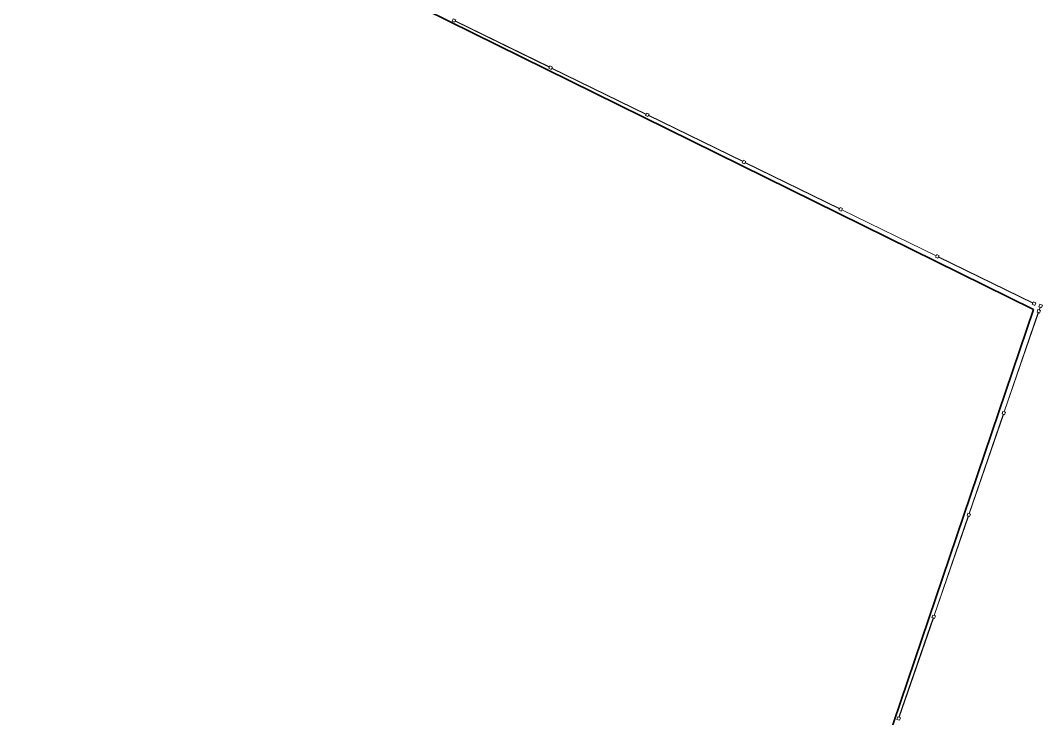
# Model space of a CAD drawing. Header units: metres. Extents: x -207 to 292, y -187 to 169.
# Drawn here: x 151.48 to 170.5, y -25.78 to -12.81 of the extents above; entities that cross this region are included whole.
import ezdxf

# ---------------------------------------------------------------- set-up
doc = ezdxf.new("R2010")
doc.units = ezdxf.units.M
doc.linetypes.add('IMPORT-IMPORT-LÍMITE2 _2_', pattern=[36.83, 6.35, -2.54, 0, -2.54, 25.4, 0, 0, 0])
for name, color, linetype, lineweight in [('A-GLAZ-CWMG', 7, 'Continuous', 9), ('C-TOPO', 7, 'Continuous', 9), ('linea propiedad', 7, 'IMPORT-IMPORT-LÍMITE2 _2_', 35)]:
    doc.layers.add(name, color=color, linetype=linetype, lineweight=lineweight)
doc.layers.add('PR10-ARQ-PL-001-Emplazamiento-C-1_dwg', color=7, linetype='Continuous', lineweight=9, true_color=0x767676)

# ---------------------------------------------------------------- blocks, each defined once
blk = doc.blocks.new('PR10-ARQ-PL-001-Emplazamiento-C-1_dwg_Quad Corner Mullion - 50x50 mm-517351-PLANTA EMPLAZAMIENTO-674653-PLANTA EMPLAZAMIENTO ACTUALIZADO')
at = {"layer": 'A-GLAZ-CWMG', "flags": 128}
blk.add_lwpolyline([(0.025, 0.025), (-0.025, 0.025), (-0.025, -0.025), (0.025, -0.025)], close=True, dxfattribs=at)
blk = doc.blocks.new('PR10-ARQ-PL-001-Emplazamiento-C-1_dwg_Quad Corner Mullion - 50x50 mm-517358-PLANTA EMPLAZAMIENTO-674658-PLANTA EMPLAZAMIENTO ACTUALIZADO')
at = {"layer": 'A-GLAZ-CWMG', "flags": 128}
blk.add_lwpolyline([(0.025, 0.025), (0.025, -0.025), (-0.025, -0.025), (-0.025, 0.025)], close=True, dxfattribs=at)
blk = doc.blocks.new('PR10-ARQ-PL-001-Emplazamiento-C-1_dwg_Circular Mullion - 5mm-517344-PLANTA EMPLAZAMIENTO-674655-PLANTA EMPLAZAMIENTO ACTUALIZADO')
at = {"layer": 'A-GLAZ-CWMG', "flags": 128}
for points in [[(-84.442, 139.656), (-83.711, 141.464), (-83.713, 141.465), (-83.716, 141.466), (-84.446, 139.658), (-84.444, 139.657)], [(-84.444, 139.657), (-83.713, 141.465)]]:
    blk.add_lwpolyline(points, close=True, dxfattribs=at)
blk = doc.blocks.new('PR10-ARQ-PL-001-Emplazamiento-C-1_dwg_Circular Mullion - 5mm-529918-PLANTA EMPLAZAMIENTO-674676-PLANTA EMPLAZAMIENTO ACTUALIZADO')
at = {"layer": 'A-GLAZ-CWMG', "flags": 128}
for points in [[(170.437, -18.133), (170.418, -18.187), (170.42, -18.188), (170.423, -18.189), (170.441, -18.135), (170.439, -18.134)], [(170.439, -18.134), (170.42, -18.188)]]:
    blk.add_lwpolyline(points, close=True, dxfattribs=at)
blk = doc.blocks.new('PR10-ARQ-PL-001-Emplazamiento-C-1_dwg_Rectangular Mullion - 50 x 50 mm-517346-PLANTA EMPLAZAMIENTO-674657-PLANTA EMPLAZAMIENTO ACTUALIZADO')
at = {"layer": 'A-GLAZ-CWMG', "flags": 128}
blk.add_lwpolyline([(0.025, 0.025), (-0.025, 0.025), (-0.025, -0.025), (0.025, -0.025)], close=True, dxfattribs=at)
blk = doc.blocks.new('PR10-ARQ-PL-001-Emplazamiento-C-1_dwg_Rectangular Mullion - 50 x 50 mm-517357-PLANTA EMPLAZAMIENTO-674659-PLANTA EMPLAZAMIENTO ACTUALIZADO')
at = {"layer": 'A-GLAZ-CWMG', "flags": 128}
blk.add_lwpolyline([(0.025, 0.025), (0.025, -0.025), (-0.025, -0.025), (-0.025, 0.025)], close=True, dxfattribs=at)
blk = doc.blocks.new('PR10-ARQ-PL-001-Emplazamiento-C-1_dwg_Quad Corner Mullion - 50x50 mm-517354-PLANTA EMPLAZAMIENTO-674654-PLANTA EMPLAZAMIENTO ACTUALIZADO')
at = {"layer": 'A-GLAZ-CWMG', "flags": 128}
blk.add_lwpolyline([(0.025, 0.025), (0.025, -0.025), (-0.025, -0.025), (-0.025, 0.025)], close=True, dxfattribs=at)
blk = doc.blocks.new('PR10-ARQ-PL-001-Emplazamiento-C-1_dwg_Quad Corner Mullion - 50x50 mm-517356-PLANTA EMPLAZAMIENTO-674660-PLANTA EMPLAZAMIENTO ACTUALIZADO')
at = {"layer": 'A-GLAZ-CWMG', "flags": 128}
blk.add_lwpolyline([(0.025, 0.025), (-0.025, 0.025), (-0.025, -0.025), (0.025, -0.025)], close=True, dxfattribs=at)
blk = doc.blocks.new('PR10-ARQ-PL-001-Emplazamiento-C-1_dwg-674643-PLANTA EMPLAZAMIENTO ACTUALIZADO')
at = {"layer": 'C-TOPO', "flags": 128}
for points in [[(154.707, -10.483), (161.7, -13.929), (163.08, -14.609), (163.458, -14.796), (164.154, -15.139), (164.418, -15.269), (165.628, -15.865), (165.808, -15.954), (165.953, -16.025), (167.682, -16.877), (168.947, -17.501), (169.837, -17.94), (170.315, -18.175), (170.265, -18.323), (169.963, -19.216), (169.677, -20.06), (169.597, -20.297), (169.477, -20.651), (169.07, -21.851), (168.32, -24.065), (165.546, -32.255)], [(165.546, -32.255), (168.32, -24.065), (169.07, -21.851), (169.477, -20.651), (169.597, -20.297), (169.677, -20.06), (169.963, -19.216), (170.265, -18.323), (170.315, -18.175), (169.837, -17.94), (168.947, -17.501), (167.682, -16.877), (165.953, -16.025), (165.808, -15.954), (165.628, -15.865), (164.418, -15.269), (164.154, -15.139), (163.458, -14.796), (163.08, -14.609), (161.7, -13.929), (154.707, -10.483)]]:
    blk.add_lwpolyline(points, dxfattribs=at)
at = {"layer": 'linea propiedad', "flags": 128}
blk.add_lwpolyline([(-54.042, -143.793), (-38.598, -151.641), (-10.751, -156.968), (44.566, -149.053), (79.439, -137.61), (80.625, -135.045), (148.868, -121.367), (151.509, -116.902), (163.851, -37.257), (170.315, -18.175), (141.974, -4.208)], dxfattribs=at)
at = {"extrusion": (0, 0, -1)}
for name, p, rotation in [('PR10-ARQ-PL-001-Emplazamiento-C-1_dwg_Rectangular Mullion - 50 x 50 mm-517346-PLANTA EMPLAZAMIENTO-674657-PLANTA EMPLAZAMIENTO ACTUALIZADO', (-159.539, -12.808), 26.00000000000013), ('PR10-ARQ-PL-001-Emplazamiento-C-1_dwg_Rectangular Mullion - 50 x 50 mm-517357-PLANTA EMPLAZAMIENTO-674659-PLANTA EMPLAZAMIENTO ACTUALIZADO', (-159.539, -12.808), 26.00000000000013), ('PR10-ARQ-PL-001-Emplazamiento-C-1_dwg_Rectangular Mullion - 50 x 50 mm-517346-PLANTA EMPLAZAMIENTO-674657-PLANTA EMPLAZAMIENTO ACTUALIZADO', (-161.337, -13.685), 26.00000000000013), ('PR10-ARQ-PL-001-Emplazamiento-C-1_dwg_Rectangular Mullion - 50 x 50 mm-517357-PLANTA EMPLAZAMIENTO-674659-PLANTA EMPLAZAMIENTO ACTUALIZADO', (-161.337, -13.685), 26.00000000000013), ('PR10-ARQ-PL-001-Emplazamiento-C-1_dwg_Rectangular Mullion - 50 x 50 mm-517346-PLANTA EMPLAZAMIENTO-674657-PLANTA EMPLAZAMIENTO ACTUALIZADO', (-163.135, -14.561), 26.00000000000013), ('PR10-ARQ-PL-001-Emplazamiento-C-1_dwg_Rectangular Mullion - 50 x 50 mm-517357-PLANTA EMPLAZAMIENTO-674659-PLANTA EMPLAZAMIENTO ACTUALIZADO', (-163.135, -14.561), 26.00000000000013), ('PR10-ARQ-PL-001-Emplazamiento-C-1_dwg_Rectangular Mullion - 50 x 50 mm-517346-PLANTA EMPLAZAMIENTO-674657-PLANTA EMPLAZAMIENTO ACTUALIZADO', (-164.932, -15.438), 26.00000000000013), ('PR10-ARQ-PL-001-Emplazamiento-C-1_dwg_Rectangular Mullion - 50 x 50 mm-517357-PLANTA EMPLAZAMIENTO-674659-PLANTA EMPLAZAMIENTO ACTUALIZADO', (-164.932, -15.438), 26.00000000000013), ('PR10-ARQ-PL-001-Emplazamiento-C-1_dwg_Rectangular Mullion - 50 x 50 mm-517346-PLANTA EMPLAZAMIENTO-674657-PLANTA EMPLAZAMIENTO ACTUALIZADO', (-166.73, -16.315), 26.00000000000013), ('PR10-ARQ-PL-001-Emplazamiento-C-1_dwg_Rectangular Mullion - 50 x 50 mm-517357-PLANTA EMPLAZAMIENTO-674659-PLANTA EMPLAZAMIENTO ACTUALIZADO', (-166.73, -16.315), 26.00000000000013), ('PR10-ARQ-PL-001-Emplazamiento-C-1_dwg_Rectangular Mullion - 50 x 50 mm-517346-PLANTA EMPLAZAMIENTO-674657-PLANTA EMPLAZAMIENTO ACTUALIZADO', (-168.527, -17.192), 26.00000000000013), ('PR10-ARQ-PL-001-Emplazamiento-C-1_dwg_Rectangular Mullion - 50 x 50 mm-517357-PLANTA EMPLAZAMIENTO-674659-PLANTA EMPLAZAMIENTO ACTUALIZADO', (-168.527, -17.192), 26.00000000000013), ('PR10-ARQ-PL-001-Emplazamiento-C-1_dwg_Rectangular Mullion - 50 x 50 mm-517346-PLANTA EMPLAZAMIENTO-674657-PLANTA EMPLAZAMIENTO ACTUALIZADO', (-170.412, -18.212), 109), ('PR10-ARQ-PL-001-Emplazamiento-C-1_dwg_Rectangular Mullion - 50 x 50 mm-517357-PLANTA EMPLAZAMIENTO-674659-PLANTA EMPLAZAMIENTO ACTUALIZADO', (-170.412, -18.212), 109), ('PR10-ARQ-PL-001-Emplazamiento-C-1_dwg_Quad Corner Mullion - 50x50 mm-517351-PLANTA EMPLAZAMIENTO-674653-PLANTA EMPLAZAMIENTO ACTUALIZADO', (-170.447, -18.11), 109), ('PR10-ARQ-PL-001-Emplazamiento-C-1_dwg_Quad Corner Mullion - 50x50 mm-517358-PLANTA EMPLAZAMIENTO-674658-PLANTA EMPLAZAMIENTO ACTUALIZADO', (-170.447, -18.11), 109), ('PR10-ARQ-PL-001-Emplazamiento-C-1_dwg_Rectangular Mullion - 50 x 50 mm-517346-PLANTA EMPLAZAMIENTO-674657-PLANTA EMPLAZAMIENTO ACTUALIZADO', (-169.761, -20.103), 109), ('PR10-ARQ-PL-001-Emplazamiento-C-1_dwg_Rectangular Mullion - 50 x 50 mm-517357-PLANTA EMPLAZAMIENTO-674659-PLANTA EMPLAZAMIENTO ACTUALIZADO', (-169.761, -20.103), 109), ('PR10-ARQ-PL-001-Emplazamiento-C-1_dwg_Rectangular Mullion - 50 x 50 mm-517346-PLANTA EMPLAZAMIENTO-674657-PLANTA EMPLAZAMIENTO ACTUALIZADO', (-169.11, -21.994), 109), ('PR10-ARQ-PL-001-Emplazamiento-C-1_dwg_Rectangular Mullion - 50 x 50 mm-517357-PLANTA EMPLAZAMIENTO-674659-PLANTA EMPLAZAMIENTO ACTUALIZADO', (-169.11, -21.994), 109), ('PR10-ARQ-PL-001-Emplazamiento-C-1_dwg_Rectangular Mullion - 50 x 50 mm-517346-PLANTA EMPLAZAMIENTO-674657-PLANTA EMPLAZAMIENTO ACTUALIZADO', (-168.459, -23.885), 109), ('PR10-ARQ-PL-001-Emplazamiento-C-1_dwg_Rectangular Mullion - 50 x 50 mm-517357-PLANTA EMPLAZAMIENTO-674659-PLANTA EMPLAZAMIENTO ACTUALIZADO', (-168.459, -23.885), 109), ('PR10-ARQ-PL-001-Emplazamiento-C-1_dwg_Rectangular Mullion - 50 x 50 mm-517346-PLANTA EMPLAZAMIENTO-674657-PLANTA EMPLAZAMIENTO ACTUALIZADO', (-167.808, -25.776), 109), ('PR10-ARQ-PL-001-Emplazamiento-C-1_dwg_Rectangular Mullion - 50 x 50 mm-517357-PLANTA EMPLAZAMIENTO-674659-PLANTA EMPLAZAMIENTO ACTUALIZADO', (-167.808, -25.776), 109)]:
    blk.add_blockref(name, p, dxfattribs=dict(at, rotation=rotation))
for name, p, rotation in [('PR10-ARQ-PL-001-Emplazamiento-C-1_dwg_Circular Mullion - 5mm-517344-PLANTA EMPLAZAMIENTO-674655-PLANTA EMPLAZAMIENTO ACTUALIZADO', (14.354, -87.315), 265.9999999999999), ('PR10-ARQ-PL-001-Emplazamiento-C-1_dwg_Circular Mullion - 5mm-517344-PLANTA EMPLAZAMIENTO-674655-PLANTA EMPLAZAMIENTO ACTUALIZADO', (14.354, -87.315), 265.9999999999999), ('PR10-ARQ-PL-001-Emplazamiento-C-1_dwg_Circular Mullion - 5mm-517344-PLANTA EMPLAZAMIENTO-674655-PLANTA EMPLAZAMIENTO ACTUALIZADO', (14.354, -87.315), 265.9999999999999), ('PR10-ARQ-PL-001-Emplazamiento-C-1_dwg_Circular Mullion - 5mm-517344-PLANTA EMPLAZAMIENTO-674655-PLANTA EMPLAZAMIENTO ACTUALIZADO', (16.152, -88.192), 265.9999999999999), ('PR10-ARQ-PL-001-Emplazamiento-C-1_dwg_Circular Mullion - 5mm-517344-PLANTA EMPLAZAMIENTO-674655-PLANTA EMPLAZAMIENTO ACTUALIZADO', (16.152, -88.192), 265.9999999999999), ('PR10-ARQ-PL-001-Emplazamiento-C-1_dwg_Circular Mullion - 5mm-517344-PLANTA EMPLAZAMIENTO-674655-PLANTA EMPLAZAMIENTO ACTUALIZADO', (16.152, -88.192), 265.9999999999999), ('PR10-ARQ-PL-001-Emplazamiento-C-1_dwg_Circular Mullion - 5mm-517344-PLANTA EMPLAZAMIENTO-674655-PLANTA EMPLAZAMIENTO ACTUALIZADO', (17.95, -89.068), 265.9999999999998), ('PR10-ARQ-PL-001-Emplazamiento-C-1_dwg_Circular Mullion - 5mm-517344-PLANTA EMPLAZAMIENTO-674655-PLANTA EMPLAZAMIENTO ACTUALIZADO', (17.95, -89.068), 265.9999999999998), ('PR10-ARQ-PL-001-Emplazamiento-C-1_dwg_Circular Mullion - 5mm-517344-PLANTA EMPLAZAMIENTO-674655-PLANTA EMPLAZAMIENTO ACTUALIZADO', (17.95, -89.068), 265.9999999999998), ('PR10-ARQ-PL-001-Emplazamiento-C-1_dwg_Circular Mullion - 5mm-517344-PLANTA EMPLAZAMIENTO-674655-PLANTA EMPLAZAMIENTO ACTUALIZADO', (19.747, -89.945), 265.9999999999999), ('PR10-ARQ-PL-001-Emplazamiento-C-1_dwg_Circular Mullion - 5mm-517344-PLANTA EMPLAZAMIENTO-674655-PLANTA EMPLAZAMIENTO ACTUALIZADO', (19.747, -89.945), 265.9999999999999), ('PR10-ARQ-PL-001-Emplazamiento-C-1_dwg_Circular Mullion - 5mm-517344-PLANTA EMPLAZAMIENTO-674655-PLANTA EMPLAZAMIENTO ACTUALIZADO', (19.747, -89.945), 265.9999999999999), ('PR10-ARQ-PL-001-Emplazamiento-C-1_dwg_Circular Mullion - 5mm-517344-PLANTA EMPLAZAMIENTO-674655-PLANTA EMPLAZAMIENTO ACTUALIZADO', (21.545, -90.822), 265.9999999999998), ('PR10-ARQ-PL-001-Emplazamiento-C-1_dwg_Circular Mullion - 5mm-517344-PLANTA EMPLAZAMIENTO-674655-PLANTA EMPLAZAMIENTO ACTUALIZADO', (21.545, -90.822), 265.9999999999998), ('PR10-ARQ-PL-001-Emplazamiento-C-1_dwg_Circular Mullion - 5mm-517344-PLANTA EMPLAZAMIENTO-674655-PLANTA EMPLAZAMIENTO ACTUALIZADO', (21.545, -90.822), 265.9999999999999), ('PR10-ARQ-PL-001-Emplazamiento-C-1_dwg_Circular Mullion - 5mm-517344-PLANTA EMPLAZAMIENTO-674655-PLANTA EMPLAZAMIENTO ACTUALIZADO', (23.342, -91.699), 265.9999999999999), ('PR10-ARQ-PL-001-Emplazamiento-C-1_dwg_Circular Mullion - 5mm-517344-PLANTA EMPLAZAMIENTO-674655-PLANTA EMPLAZAMIENTO ACTUALIZADO', (23.342, -91.699), 265.9999999999999), ('PR10-ARQ-PL-001-Emplazamiento-C-1_dwg_Circular Mullion - 5mm-517344-PLANTA EMPLAZAMIENTO-674655-PLANTA EMPLAZAMIENTO ACTUALIZADO', (23.342, -91.699), 265.9999999999998), ('PR10-ARQ-PL-001-Emplazamiento-C-1_dwg_Quad Corner Mullion - 50x50 mm-517354-PLANTA EMPLAZAMIENTO-674654-PLANTA EMPLAZAMIENTO ACTUALIZADO', (170.325, -18.068), 333.9999999999999), ('PR10-ARQ-PL-001-Emplazamiento-C-1_dwg_Quad Corner Mullion - 50x50 mm-517356-PLANTA EMPLAZAMIENTO-674660-PLANTA EMPLAZAMIENTO ACTUALIZADO', (170.325, -18.068), 333.9999999999999), ('PR10-ARQ-PL-001-Emplazamiento-C-1_dwg_Circular Mullion - 5mm-517344-PLANTA EMPLAZAMIENTO-674655-PLANTA EMPLAZAMIENTO ACTUALIZADO', (78.767, 116.811), 183.0000000000002), ('PR10-ARQ-PL-001-Emplazamiento-C-1_dwg_Circular Mullion - 5mm-517344-PLANTA EMPLAZAMIENTO-674655-PLANTA EMPLAZAMIENTO ACTUALIZADO', (78.767, 116.811), 183.0000000000002), ('PR10-ARQ-PL-001-Emplazamiento-C-1_dwg_Circular Mullion - 5mm-517344-PLANTA EMPLAZAMIENTO-674655-PLANTA EMPLAZAMIENTO ACTUALIZADO', (78.767, 116.811), 183.0000000000002), ('PR10-ARQ-PL-001-Emplazamiento-C-1_dwg_Circular Mullion - 5mm-517344-PLANTA EMPLAZAMIENTO-674655-PLANTA EMPLAZAMIENTO ACTUALIZADO', (78.116, 114.92), 183.0000000000002), ('PR10-ARQ-PL-001-Emplazamiento-C-1_dwg_Circular Mullion - 5mm-517344-PLANTA EMPLAZAMIENTO-674655-PLANTA EMPLAZAMIENTO ACTUALIZADO', (78.116, 114.92), 183.0000000000002), ('PR10-ARQ-PL-001-Emplazamiento-C-1_dwg_Circular Mullion - 5mm-517344-PLANTA EMPLAZAMIENTO-674655-PLANTA EMPLAZAMIENTO ACTUALIZADO', (78.116, 114.92), 183.0000000000002), ('PR10-ARQ-PL-001-Emplazamiento-C-1_dwg_Circular Mullion - 5mm-517344-PLANTA EMPLAZAMIENTO-674655-PLANTA EMPLAZAMIENTO ACTUALIZADO', (77.465, 113.029), 182.9999999999993), ('PR10-ARQ-PL-001-Emplazamiento-C-1_dwg_Circular Mullion - 5mm-517344-PLANTA EMPLAZAMIENTO-674655-PLANTA EMPLAZAMIENTO ACTUALIZADO', (77.465, 113.029), 182.9999999999993), ('PR10-ARQ-PL-001-Emplazamiento-C-1_dwg_Circular Mullion - 5mm-517344-PLANTA EMPLAZAMIENTO-674655-PLANTA EMPLAZAMIENTO ACTUALIZADO', (77.465, 113.029), 182.9999999999993), ('PR10-ARQ-PL-001-Emplazamiento-C-1_dwg_Circular Mullion - 5mm-517344-PLANTA EMPLAZAMIENTO-674655-PLANTA EMPLAZAMIENTO ACTUALIZADO', (76.813, 111.138), 183.0000000000002), ('PR10-ARQ-PL-001-Emplazamiento-C-1_dwg_Circular Mullion - 5mm-517344-PLANTA EMPLAZAMIENTO-674655-PLANTA EMPLAZAMIENTO ACTUALIZADO', (76.813, 111.138), 183.0000000000002), ('PR10-ARQ-PL-001-Emplazamiento-C-1_dwg_Circular Mullion - 5mm-517344-PLANTA EMPLAZAMIENTO-674655-PLANTA EMPLAZAMIENTO ACTUALIZADO', (76.813, 111.138), 183.0000000000002)]:
    blk.add_blockref(name, p, dxfattribs=dict(rotation=rotation))
blk.add_blockref('PR10-ARQ-PL-001-Emplazamiento-C-1_dwg_Circular Mullion - 5mm-529918-PLANTA EMPLAZAMIENTO-674676-PLANTA EMPLAZAMIENTO ACTUALIZADO', (0, 0))
blk.add_blockref('PR10-ARQ-PL-001-Emplazamiento-C-1_dwg_Circular Mullion - 5mm-529918-PLANTA EMPLAZAMIENTO-674676-PLANTA EMPLAZAMIENTO ACTUALIZADO', (0, 0))
blk.add_blockref('PR10-ARQ-PL-001-Emplazamiento-C-1_dwg_Circular Mullion - 5mm-529918-PLANTA EMPLAZAMIENTO-674676-PLANTA EMPLAZAMIENTO ACTUALIZADO', (0, 0))
blk = doc.blocks.new('Quad Corner Mullion - 50x50 mm-517351-PLANTA EMPLAZAMIENTO ACTUALIZADO')
at = {"layer": 'A-GLAZ-CWMG'}
for p, q in [((0.025, 0.025), (-0.025, 0.025)), ((-0.025, 0.025), (-0.025, -0.025)), ((0.025, -0.025), (0.025, 0.025)), ((-0.025, -0.025), (0.025, -0.025))]:
    blk.add_line(p, q, dxfattribs=at)
blk = doc.blocks.new('Quad Corner Mullion - 50x50 mm-517358-PLANTA EMPLAZAMIENTO ACTUALIZADO')
at = {"layer": 'A-GLAZ-CWMG'}
for p, q in [((-0.025, -0.025), (-0.025, 0.025)), ((-0.025, 0.025), (0.025, 0.025)), ((0.025, 0.025), (0.025, -0.025)), ((0.025, -0.025), (-0.025, -0.025))]:
    blk.add_line(p, q, dxfattribs=at)
blk = doc.blocks.new('Circular Mullion - 5mm-517344-PLANTA EMPLAZAMIENTO ACTUALIZADO')
at = {"layer": 'A-GLAZ-CWMG'}
for p, q in [((-83.716, 141.466), (-84.446, 139.658)), ((-84.444, 139.657), (-83.713, 141.465)), ((-83.713, 141.465), (-84.444, 139.657)), ((-84.442, 139.656), (-83.711, 141.464)), ((-83.713, 141.465), (-83.716, 141.466)), ((-83.711, 141.464), (-83.713, 141.465)), ((-84.446, 139.658), (-84.444, 139.657)), ((-84.444, 139.657), (-84.442, 139.656))]:
    blk.add_line(p, q, dxfattribs=at)
blk = doc.blocks.new('Circular Mullion - 5mm-529918-PLANTA EMPLAZAMIENTO ACTUALIZADO')
at = {"layer": 'A-GLAZ-CWMG'}
for p, q in [((170.437, -18.133), (170.418, -18.187)), ((170.418, -18.187), (170.42, -18.188)), ((170.439, -18.134), (170.42, -18.188)), ((170.42, -18.188), (170.439, -18.134)), ((170.42, -18.188), (170.423, -18.189)), ((170.423, -18.189), (170.441, -18.135)), ((170.439, -18.134), (170.437, -18.133)), ((170.441, -18.135), (170.439, -18.134))]:
    blk.add_line(p, q, dxfattribs=at)
blk = doc.blocks.new('Rectangular Mullion - 50 x 50 mm-517346-PLANTA EMPLAZAMIENTO ACTUALIZADO')
at = {"layer": 'A-GLAZ-CWMG'}
for p, q in [((0.025, 0.025), (-0.025, 0.025)), ((-0.025, 0.025), (-0.025, -0.025)), ((0.025, -0.025), (0.025, 0.025)), ((-0.025, -0.025), (0.025, -0.025))]:
    blk.add_line(p, q, dxfattribs=at)
blk = doc.blocks.new('Rectangular Mullion - 50 x 50 mm-517357-PLANTA EMPLAZAMIENTO ACTUALIZADO')
at = {"layer": 'A-GLAZ-CWMG'}
for p, q in [((-0.025, -0.025), (-0.025, 0.025)), ((-0.025, 0.025), (0.025, 0.025)), ((0.025, 0.025), (0.025, -0.025)), ((0.025, -0.025), (-0.025, -0.025))]:
    blk.add_line(p, q, dxfattribs=at)
blk = doc.blocks.new('Quad Corner Mullion - 50x50 mm-517354-PLANTA EMPLAZAMIENTO ACTUALIZADO')
at = {"layer": 'A-GLAZ-CWMG'}
for p, q in [((-0.025, -0.025), (-0.025, 0.025)), ((-0.025, 0.025), (0.025, 0.025)), ((0.025, 0.025), (0.025, -0.025)), ((0.025, -0.025), (-0.025, -0.025))]:
    blk.add_line(p, q, dxfattribs=at)
blk = doc.blocks.new('Quad Corner Mullion - 50x50 mm-517356-PLANTA EMPLAZAMIENTO ACTUALIZADO')
at = {"layer": 'A-GLAZ-CWMG'}
for p, q in [((0.025, 0.025), (-0.025, 0.025)), ((-0.025, 0.025), (-0.025, -0.025)), ((0.025, -0.025), (0.025, 0.025)), ((-0.025, -0.025), (0.025, -0.025))]:
    blk.add_line(p, q, dxfattribs=at)

msp = doc.modelspace()

# ---------------------------------------------------------------- linework, layer by layer
at = {"layer": 'C-TOPO'}
for p, q in [((154.707, -10.483), (161.7, -13.929)), ((161.7, -13.929), (154.707, -10.483)), ((161.7, -13.929), (163.08, -14.609)), ((163.08, -14.609), (161.7, -13.929)), ((163.08, -14.609), (163.458, -14.796)), ((163.458, -14.796), (163.08, -14.609)), ((163.458, -14.796), (164.154, -15.139)), ((164.154, -15.139), (163.458, -14.796)), ((164.154, -15.139), (164.418, -15.269)), ((164.418, -15.269), (164.154, -15.139)), ((164.418, -15.269), (165.628, -15.865)), ((165.628, -15.865), (164.418, -15.269)), ((165.628, -15.865), (165.808, -15.954)), ((165.808, -15.954), (165.628, -15.865)), ((165.808, -15.954), (165.953, -16.025)), ((165.953, -16.025), (165.808, -15.954)), ((165.953, -16.025), (167.682, -16.877)), ((167.682, -16.877), (165.953, -16.025)), ((167.682, -16.877), (168.947, -17.501)), ((168.947, -17.501), (167.682, -16.877)), ((168.947, -17.501), (169.837, -17.94)), ((169.837, -17.94), (168.947, -17.501)), ((169.837, -17.94), (170.315, -18.175)), ((170.315, -18.175), (169.837, -17.94)), ((170.315, -18.175), (170.265, -18.323)), ((170.265, -18.323), (170.315, -18.175)), ((170.265, -18.323), (169.963, -19.216)), ((169.963, -19.216), (170.265, -18.323)), ((169.963, -19.216), (169.677, -20.06)), ((169.677, -20.06), (169.963, -19.216)), ((169.677, -20.06), (169.597, -20.297)), ((169.597, -20.297), (169.677, -20.06)), ((169.597, -20.297), (169.477, -20.651)), ((169.477, -20.651), (169.597, -20.297)), ((169.477, -20.651), (169.07, -21.851)), ((169.07, -21.851), (169.477, -20.651)), ((169.07, -21.851), (168.32, -24.065)), ((168.32, -24.065), (169.07, -21.851)), ((168.32, -24.065), (165.546, -32.255)), ((165.546, -32.255), (168.32, -24.065))]:
    msp.add_line(p, q, dxfattribs=at)

# ---------------------------------------------------------------- block references
at = {"layer": 'A-GLAZ-CWMG', "extrusion": (0, 0, -1)}
for name, p, rotation in [('Rectangular Mullion - 50 x 50 mm-517346-PLANTA EMPLAZAMIENTO ACTUALIZADO', (-159.539, -12.808), 26.00000000000013), ('Rectangular Mullion - 50 x 50 mm-517357-PLANTA EMPLAZAMIENTO ACTUALIZADO', (-159.539, -12.808), 26.00000000000013), ('Rectangular Mullion - 50 x 50 mm-517346-PLANTA EMPLAZAMIENTO ACTUALIZADO', (-161.337, -13.685), 26.00000000000013), ('Rectangular Mullion - 50 x 50 mm-517357-PLANTA EMPLAZAMIENTO ACTUALIZADO', (-161.337, -13.685), 26.00000000000013), ('Rectangular Mullion - 50 x 50 mm-517346-PLANTA EMPLAZAMIENTO ACTUALIZADO', (-163.135, -14.561), 26.00000000000013), ('Rectangular Mullion - 50 x 50 mm-517357-PLANTA EMPLAZAMIENTO ACTUALIZADO', (-163.135, -14.561), 26.00000000000013), ('Rectangular Mullion - 50 x 50 mm-517346-PLANTA EMPLAZAMIENTO ACTUALIZADO', (-164.932, -15.438), 26.00000000000013), ('Rectangular Mullion - 50 x 50 mm-517357-PLANTA EMPLAZAMIENTO ACTUALIZADO', (-164.932, -15.438), 26.00000000000013), ('Rectangular Mullion - 50 x 50 mm-517346-PLANTA EMPLAZAMIENTO ACTUALIZADO', (-166.73, -16.315), 26.00000000000013), ('Rectangular Mullion - 50 x 50 mm-517357-PLANTA EMPLAZAMIENTO ACTUALIZADO', (-166.73, -16.315), 26.00000000000013), ('Rectangular Mullion - 50 x 50 mm-517346-PLANTA EMPLAZAMIENTO ACTUALIZADO', (-168.527, -17.192), 26.00000000000013), ('Rectangular Mullion - 50 x 50 mm-517357-PLANTA EMPLAZAMIENTO ACTUALIZADO', (-168.527, -17.192), 26.00000000000013), ('Rectangular Mullion - 50 x 50 mm-517346-PLANTA EMPLAZAMIENTO ACTUALIZADO', (-170.412, -18.212), 109), ('Rectangular Mullion - 50 x 50 mm-517357-PLANTA EMPLAZAMIENTO ACTUALIZADO', (-170.412, -18.212), 109), ('Quad Corner Mullion - 50x50 mm-517351-PLANTA EMPLAZAMIENTO ACTUALIZADO', (-170.447, -18.11), 109), ('Quad Corner Mullion - 50x50 mm-517358-PLANTA EMPLAZAMIENTO ACTUALIZADO', (-170.447, -18.11), 109), ('Rectangular Mullion - 50 x 50 mm-517346-PLANTA EMPLAZAMIENTO ACTUALIZADO', (-169.761, -20.103), 109), ('Rectangular Mullion - 50 x 50 mm-517357-PLANTA EMPLAZAMIENTO ACTUALIZADO', (-169.761, -20.103), 109), ('Rectangular Mullion - 50 x 50 mm-517346-PLANTA EMPLAZAMIENTO ACTUALIZADO', (-169.11, -21.994), 109), ('Rectangular Mullion - 50 x 50 mm-517357-PLANTA EMPLAZAMIENTO ACTUALIZADO', (-169.11, -21.994), 109), ('Rectangular Mullion - 50 x 50 mm-517346-PLANTA EMPLAZAMIENTO ACTUALIZADO', (-168.459, -23.885), 109), ('Rectangular Mullion - 50 x 50 mm-517357-PLANTA EMPLAZAMIENTO ACTUALIZADO', (-168.459, -23.885), 109), ('Rectangular Mullion - 50 x 50 mm-517346-PLANTA EMPLAZAMIENTO ACTUALIZADO', (-167.808, -25.776), 109), ('Rectangular Mullion - 50 x 50 mm-517357-PLANTA EMPLAZAMIENTO ACTUALIZADO', (-167.808, -25.776), 109)]:
    msp.add_blockref(name, p, dxfattribs=dict(at, rotation=rotation))
at = {"layer": 'A-GLAZ-CWMG'}
for name, p, rotation in [('Circular Mullion - 5mm-517344-PLANTA EMPLAZAMIENTO ACTUALIZADO', (14.354, -87.315), 265.9999999999999), ('Circular Mullion - 5mm-517344-PLANTA EMPLAZAMIENTO ACTUALIZADO', (14.354, -87.315), 265.9999999999999), ('Circular Mullion - 5mm-517344-PLANTA EMPLAZAMIENTO ACTUALIZADO', (14.354, -87.315), 265.9999999999999), ('Circular Mullion - 5mm-517344-PLANTA EMPLAZAMIENTO ACTUALIZADO', (16.152, -88.192), 265.9999999999999), ('Circular Mullion - 5mm-517344-PLANTA EMPLAZAMIENTO ACTUALIZADO', (16.152, -88.192), 265.9999999999999), ('Circular Mullion - 5mm-517344-PLANTA EMPLAZAMIENTO ACTUALIZADO', (16.152, -88.192), 265.9999999999999), ('Circular Mullion - 5mm-517344-PLANTA EMPLAZAMIENTO ACTUALIZADO', (17.95, -89.068), 265.9999999999998), ('Circular Mullion - 5mm-517344-PLANTA EMPLAZAMIENTO ACTUALIZADO', (17.95, -89.068), 265.9999999999998), ('Circular Mullion - 5mm-517344-PLANTA EMPLAZAMIENTO ACTUALIZADO', (17.95, -89.068), 265.9999999999998), ('Circular Mullion - 5mm-517344-PLANTA EMPLAZAMIENTO ACTUALIZADO', (19.747, -89.945), 265.9999999999999), ('Circular Mullion - 5mm-517344-PLANTA EMPLAZAMIENTO ACTUALIZADO', (19.747, -89.945), 265.9999999999999), ('Circular Mullion - 5mm-517344-PLANTA EMPLAZAMIENTO ACTUALIZADO', (19.747, -89.945), 265.9999999999999), ('Circular Mullion - 5mm-517344-PLANTA EMPLAZAMIENTO ACTUALIZADO', (21.545, -90.822), 265.9999999999998), ('Circular Mullion - 5mm-517344-PLANTA EMPLAZAMIENTO ACTUALIZADO', (21.545, -90.822), 265.9999999999998), ('Circular Mullion - 5mm-517344-PLANTA EMPLAZAMIENTO ACTUALIZADO', (21.545, -90.822), 265.9999999999999), ('Circular Mullion - 5mm-517344-PLANTA EMPLAZAMIENTO ACTUALIZADO', (23.342, -91.699), 265.9999999999999), ('Circular Mullion - 5mm-517344-PLANTA EMPLAZAMIENTO ACTUALIZADO', (23.342, -91.699), 265.9999999999999), ('Circular Mullion - 5mm-517344-PLANTA EMPLAZAMIENTO ACTUALIZADO', (23.342, -91.699), 265.9999999999998), ('Quad Corner Mullion - 50x50 mm-517354-PLANTA EMPLAZAMIENTO ACTUALIZADO', (170.325, -18.068), 333.9999999999999), ('Quad Corner Mullion - 50x50 mm-517356-PLANTA EMPLAZAMIENTO ACTUALIZADO', (170.325, -18.068), 333.9999999999999), ('Circular Mullion - 5mm-517344-PLANTA EMPLAZAMIENTO ACTUALIZADO', (78.767, 116.811), 183.0000000000003), ('Circular Mullion - 5mm-517344-PLANTA EMPLAZAMIENTO ACTUALIZADO', (78.767, 116.811), 183.0000000000002), ('Circular Mullion - 5mm-517344-PLANTA EMPLAZAMIENTO ACTUALIZADO', (78.767, 116.811), 183.0000000000002), ('Circular Mullion - 5mm-517344-PLANTA EMPLAZAMIENTO ACTUALIZADO', (78.116, 114.92), 183.0000000000003), ('Circular Mullion - 5mm-517344-PLANTA EMPLAZAMIENTO ACTUALIZADO', (78.116, 114.92), 183.0000000000003), ('Circular Mullion - 5mm-517344-PLANTA EMPLAZAMIENTO ACTUALIZADO', (78.116, 114.92), 183.0000000000003), ('Circular Mullion - 5mm-517344-PLANTA EMPLAZAMIENTO ACTUALIZADO', (77.465, 113.029), 182.9999999999994), ('Circular Mullion - 5mm-517344-PLANTA EMPLAZAMIENTO ACTUALIZADO', (77.465, 113.029), 182.9999999999994), ('Circular Mullion - 5mm-517344-PLANTA EMPLAZAMIENTO ACTUALIZADO', (77.465, 113.029), 182.9999999999994), ('Circular Mullion - 5mm-517344-PLANTA EMPLAZAMIENTO ACTUALIZADO', (76.813, 111.138), 183.0000000000003), ('Circular Mullion - 5mm-517344-PLANTA EMPLAZAMIENTO ACTUALIZADO', (76.813, 111.138), 183.0000000000003), ('Circular Mullion - 5mm-517344-PLANTA EMPLAZAMIENTO ACTUALIZADO', (76.813, 111.138), 183.0000000000003)]:
    msp.add_blockref(name, p, dxfattribs=dict(at, rotation=rotation))
msp.add_blockref('Circular Mullion - 5mm-529918-PLANTA EMPLAZAMIENTO ACTUALIZADO', (0, 0), dxfattribs=at)
msp.add_blockref('Circular Mullion - 5mm-529918-PLANTA EMPLAZAMIENTO ACTUALIZADO', (0, 0), dxfattribs=at)
msp.add_blockref('Circular Mullion - 5mm-529918-PLANTA EMPLAZAMIENTO ACTUALIZADO', (0, 0), dxfattribs=at)
at = {"layer": 'PR10-ARQ-PL-001-Emplazamiento-C-1_dwg', "color": 7}
msp.add_blockref('PR10-ARQ-PL-001-Emplazamiento-C-1_dwg-674643-PLANTA EMPLAZAMIENTO ACTUALIZADO', (0, 0), dxfattribs=at)

doc.saveas('drawing.dxf')
